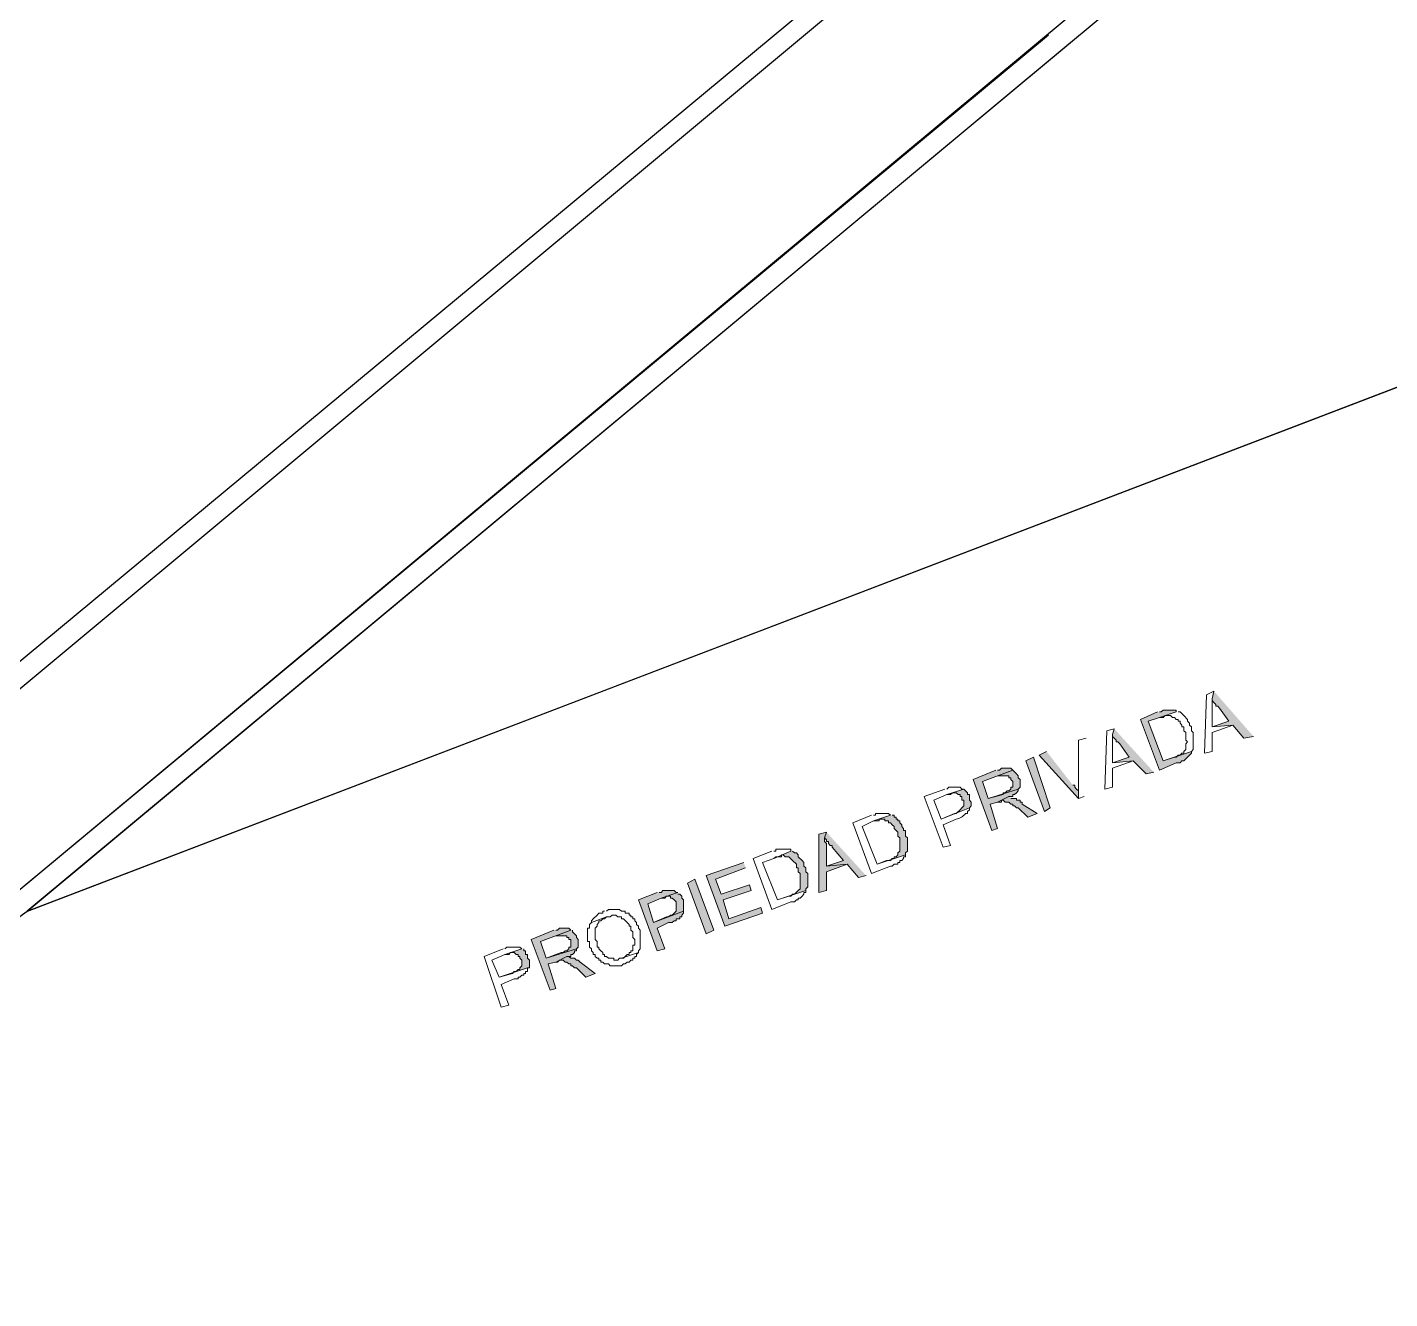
# Model space of a CAD drawing. Header units: millimetres. Extents: x -3 to 3438, y -2371 to 140.
# Drawn here: x 558.4 to 564.12, y 108.44 to 113.78 of the extents above; entities that cross this region are included whole.
import ezdxf

# ---------------------------------------------------------------- set-up
doc = ezdxf.new("R2010")
doc.units = ezdxf.units.MM
doc.layers.add('1- 3', color=3, linetype='Continuous')

msp = doc.modelspace()

# ---------------------------------------------------------------- hatches: boundary and pattern name
at = {"layer": '1- 3'}
for points in [[(563.3863, 110.9957), (563.3784, 110.9641), (563.3784, 110.9562), (563.3863, 110.9483), (563.3942, 110.9404), (563.3942, 110.9325), (563.4021, 110.9325), (563.41, 110.9246), (563.4494, 110.8693), (563.3784, 110.8456), (563.4652, 110.8535), (563.5126, 110.7982), (563.5521, 110.8061)], [(563.1493, 110.9088), (563.0782, 110.8772), (563.1572, 110.6639), (563.2283, 110.6955), (563.2441, 110.6955), (563.252, 110.7034), (563.2599, 110.7034), (563.2678, 110.7113), (563.2836, 110.7271), (563.2915, 110.735), (563.2915, 110.7429), (563.173, 110.7034), (563.1098, 110.8693), (563.1572, 110.8851), (563.2283, 110.9088), (563.2283, 110.9167), (563.173, 110.9167), (563.1651, 110.9088), (563.1572, 110.9088)], [(562.9676, 110.8377), (562.9597, 110.814), (562.9597, 110.8061), (562.9676, 110.7982), (562.9755, 110.7903), (562.9755, 110.7824), (562.9834, 110.7824), (562.9913, 110.7745), (563.0308, 110.7192), (562.9597, 110.6955), (563.0466, 110.7034), (563.1019, 110.6481), (563.1335, 110.656)], [(562.6833, 110.7429), (562.6517, 110.7271), (562.8175, 110.5454), (562.8175, 110.577), (562.8096, 110.5849), (562.8017, 110.5928), (562.8017, 110.6007), (562.7938, 110.6007)], [(562.6754, 110.4901), (562.5964, 110.7034), (562.628, 110.7192), (562.6991, 110.5059)], [(562.47, 110.6639), (562.3752, 110.6244), (562.4542, 110.4112), (562.4779, 110.4191), (562.4463, 110.5217), (562.4779, 110.5296), (562.5253, 110.5533), (562.5411, 110.5533), (562.5411, 110.5612), (562.549, 110.5612), (562.5569, 110.5691), (562.5648, 110.577), (562.5648, 110.5849), (562.4384, 110.5454), (562.4147, 110.6165), (562.5411, 110.6639), (562.5332, 110.6718), (562.4937, 110.6718), (562.4858, 110.6639), (562.4779, 110.6639)], [(562.5411, 110.6639), (562.4779, 110.6402), (562.5253, 110.6402), (562.5253, 110.6323), (562.5332, 110.6323), (562.5332, 110.6244), (562.5411, 110.6165), (562.5411, 110.5928), (562.5332, 110.5928), (562.5332, 110.5849), (562.5253, 110.577), (562.5174, 110.577), (562.5095, 110.5691), (562.5016, 110.5691), (562.5016, 110.5612), (562.4384, 110.5454), (562.5648, 110.5849), (562.5727, 110.5928), (562.5727, 110.6244), (562.5648, 110.6323), (562.5648, 110.6402), (562.5569, 110.6481)], [(562.3357, 110.5849), (562.2646, 110.5612), (562.2804, 110.5612), (562.2883, 110.5691), (562.3041, 110.5691), (562.312, 110.5612), (562.3199, 110.5612), (562.3199, 110.5533), (562.3278, 110.5533), (562.3278, 110.5375), (562.3357, 110.5375), (562.3357, 110.5139), (562.3278, 110.5059), (562.3199, 110.4981), (562.3041, 110.4823), (562.2962, 110.4823), (562.2409, 110.4586), (562.3594, 110.5059), (562.3673, 110.5139), (562.3673, 110.5296), (562.3594, 110.5375), (562.3594, 110.5612), (562.3515, 110.5612), (562.3515, 110.5691)], [(562.5253, 110.5534), (562.4779, 110.5296), (562.4937, 110.5296), (562.4937, 110.5375), (562.5016, 110.5375), (562.5095, 110.5296), (562.5253, 110.5296), (562.5332, 110.5217), (562.5411, 110.5217), (562.5411, 110.5139), (562.549, 110.5139), (562.5569, 110.5059), (562.5648, 110.5059), (562.6043, 110.4665), (562.6438, 110.4823), (562.5806, 110.5217), (562.5806, 110.5296), (562.5727, 110.5296), (562.5727, 110.5375), (562.5569, 110.5375), (562.5569, 110.5454), (562.5332, 110.5454)], [(562.0276, 110.4744), (561.9566, 110.4506), (561.9802, 110.4506), (561.9802, 110.4585), (562.0039, 110.4585), (562.0039, 110.4506), (562.0197, 110.4506), (562.0197, 110.4427), (562.0276, 110.4427), (562.0355, 110.4349), (562.0434, 110.4269), (562.0434, 110.4191), (562.0592, 110.4033), (562.0592, 110.3875), (562.0671, 110.3796), (562.0671, 110.3243), (562.0592, 110.3164), (562.0592, 110.3085), (562.0513, 110.3006), (562.0434, 110.3006), (562.0434, 110.2927), (562.0355, 110.2927), (562.0276, 110.2848), (562.0118, 110.2848), (561.9724, 110.269), (562.0908, 110.3085), (562.0908, 110.3164), (562.0987, 110.3243), (562.0987, 110.3796), (562.0908, 110.3875), (562.0908, 110.4111), (562.0829, 110.4111), (562.0829, 110.4191), (562.075, 110.4269), (562.075, 110.4349), (562.0671, 110.4427), (562.0671, 110.4506), (562.0592, 110.4506), (562.0592, 110.4585), (562.0513, 110.4585), (562.0513, 110.4664), (562.0434, 110.4664), (562.0434, 110.4744), (562.0355, 110.4744)], [(561.7591, 110.4033), (561.7275, 110.3954), (561.7275, 110.1505), (561.7591, 110.1584), (561.7591, 110.2374), (561.846, 110.269), (561.7591, 110.2611), (561.7591, 110.3559), (561.7512, 110.3638), (561.7512, 110.3796)], [(561.7591, 110.4033), (561.7512, 110.3796), (561.7591, 110.3717), (561.7591, 110.3638), (561.767, 110.3638), (561.767, 110.3559), (561.7749, 110.348), (561.7828, 110.348), (561.7828, 110.3401), (561.8302, 110.2848), (561.7591, 110.2611), (561.846, 110.269), (561.8934, 110.2137), (561.925, 110.2216)], [(561.4115, 110.2769), (561.2536, 110.2216), (561.3325, 110.0083), (561.4905, 110.0636), (561.4826, 110.0873), (561.3483, 110.0399), (561.3246, 110.1189), (561.4431, 110.1584), (561.4352, 110.1821), (561.3167, 110.1426), (561.293, 110.2058), (561.4194, 110.2532)], [(561.609, 110.3243), (561.5379, 110.2927), (561.5458, 110.3006), (561.5695, 110.3006), (561.5695, 110.3085), (561.5774, 110.3085), (561.5853, 110.3006), (561.6011, 110.3006), (561.6169, 110.2848), (561.6327, 110.269), (561.6327, 110.2532), (561.6406, 110.2532), (561.6406, 110.2374), (561.6485, 110.2295), (561.6485, 110.1663), (561.6406, 110.1584), (561.6248, 110.1426), (561.6169, 110.1426), (561.609, 110.1347), (561.6011, 110.1347), (561.5537, 110.1189), (561.6722, 110.1584), (561.6722, 110.1663), (561.6801, 110.1742), (561.6801, 110.2295), (561.6722, 110.2374), (561.6722, 110.2532), (561.6643, 110.2611), (561.6643, 110.2769), (561.6564, 110.2848), (561.6406, 110.3006), (561.6406, 110.3085), (561.6327, 110.3164), (561.6248, 110.3164), (561.6169, 110.3243)], [(561.2536, 109.9767), (561.1746, 110.19), (561.2062, 110.2058), (561.2852, 109.9925)], [(561.0482, 110.1505), (560.9692, 110.1189), (561.0482, 109.9056), (561.0798, 109.9135), (561.0482, 110.0004), (561.0956, 110.0241), (561.1114, 110.0241), (561.1193, 110.032), (561.1272, 110.032), (561.1272, 110.0399), (561.143, 110.0399), (561.143, 110.0478), (561.1509, 110.0478), (561.1509, 110.0557), (561.1588, 110.0636), (561.1588, 110.0715), (561.0324, 110.0241), (561.0087, 110.1031), (561.064, 110.1268), (561.1351, 110.1505), (561.1272, 110.1505), (561.1193, 110.1584), (561.0719, 110.1584), (561.064, 110.1505), (561.0561, 110.1505)], [(561.1351, 110.1505), (561.064, 110.1268), (561.0798, 110.1268), (561.0877, 110.1347), (561.1035, 110.1347), (561.1035, 110.1268), (561.1114, 110.1268), (561.1193, 110.1189), (561.1272, 110.111), (561.1272, 110.0715), (561.1114, 110.0557), (561.1035, 110.0557), (561.0956, 110.0478), (561.0877, 110.0478), (561.0324, 110.0241), (561.1588, 110.0715), (561.1588, 110.1189), (561.1509, 110.1268), (561.1509, 110.1347), (561.143, 110.1426), (561.1351, 110.1426)], [(560.6137, 109.9925), (560.519, 109.953), (560.5979, 109.7398), (560.6216, 109.7477), (560.59, 109.8503), (560.6216, 109.8582), (560.669, 109.8819), (560.6848, 109.8819), (560.6848, 109.8898), (560.6927, 109.8898), (560.7006, 109.8977), (560.7006, 109.9056), (560.7085, 109.9056), (560.7085, 109.9135), (560.5821, 109.874), (560.5584, 109.9451), (560.6848, 109.9925), (560.6769, 110.0004), (560.6374, 110.0004), (560.6295, 109.9925), (560.6216, 109.9925)], [(560.6848, 109.9925), (560.6216, 109.9688), (560.669, 109.9688), (560.669, 109.9609), (560.6769, 109.9609), (560.6769, 109.953), (560.6848, 109.953), (560.6848, 109.9214), (560.6769, 109.9214), (560.6769, 109.9135), (560.669, 109.9056), (560.6611, 109.9056), (560.6532, 109.8977), (560.6453, 109.8977), (560.5821, 109.874), (560.7085, 109.9135), (560.7164, 109.9214), (560.7164, 109.953), (560.7085, 109.9609), (560.7085, 109.9688), (560.7006, 109.9767), (560.6927, 109.9846), (560.6927, 109.9925)], [(560.4795, 109.9135), (560.4084, 109.8898), (560.4242, 109.8898), (560.4321, 109.8977), (560.4479, 109.8977), (560.4558, 109.8898), (560.4637, 109.8898), (560.4637, 109.8819), (560.4716, 109.8819), (560.4716, 109.874), (560.4795, 109.8661), (560.4795, 109.8424), (560.4716, 109.8345), (560.4716, 109.8266), (560.4637, 109.8266), (560.4558, 109.8187), (560.4479, 109.8187), (560.44, 109.8108), (560.3847, 109.795), (560.5032, 109.8345), (560.5111, 109.8345), (560.5111, 109.8661), (560.5032, 109.874), (560.5032, 109.8898), (560.4953, 109.8898), (560.4953, 109.9056), (560.4874, 109.9056), (560.4874, 109.9135)], [(560.669, 109.8819), (560.6216, 109.8582), (560.6295, 109.8582), (560.6374, 109.8661), (560.6532, 109.8661), (560.6611, 109.8582), (560.669, 109.8582), (560.6769, 109.8503), (560.6848, 109.8503), (560.6848, 109.8424), (560.6927, 109.8424), (560.7006, 109.8345), (560.7085, 109.8345), (560.748, 109.795), (560.7875, 109.8108), (560.7243, 109.8582), (560.7164, 109.8661), (560.7085, 109.8661), (560.7006, 109.874), (560.6848, 109.874), (560.6769, 109.8819)]]:
    msp.add_hatch(color=256, dxfattribs=at).paths.add_polyline_path(points)

# ---------------------------------------------------------------- linework, layer by layer
at = {"layer": '1- 3', "lineweight": 5}
msp.add_lwpolyline([(554.7607, 121.4775), (554.0656, 125.0478), (553.56, 132.4807), (555.203, 132.2674), (555.6848, 125.1584), (556.6406, 120.2532), (564.7686, 117.5676), (564.5079, 116.9673), (564.342, 116.2642), (564.7054, 116.1695), (564.6185, 112.4491), (558.402, 110.0715), (557.9834, 109.7714), (556.9881, 113.2469), (555.3689, 118.8788), (554.7607, 121.4775)], dxfattribs=at)
at = {"layer": '1- 3', "lineweight": 25}
for points in [[(558.0466, 110.8535), (563.0624, 115.0162)], [(558.1019, 110.7824), (563.1651, 115.0004)], [(553.5838, 106.9517), (553.4258, 107.1334), (554.2789, 107.8996), (554.2789, 108.0812), (556.5301, 109.2108), (557.7702, 109.7321), (558.3468, 110.1429), (563.9077, 114.7716)], [(564.0103, 114.74), (558.4021, 110.0718), (562.786, 113.721)], [(558.3468, 110.1426), (562.6911, 113.7524)], [(564.6185, 112.4486), (558.402, 110.071), (557.8175, 109.6524), (556.5695, 109.1231), (554.3657, 108.0252)]]:
    msp.add_lwpolyline(points, dxfattribs=at)
at = {"layer": '1- 3', "lineweight": 0}
for points in [[(563.3863, 110.9957), (563.3784, 110.9641), (563.3784, 110.9562), (563.3863, 110.9483), (563.3942, 110.9404), (563.3942, 110.9325), (563.4021, 110.9325), (563.41, 110.9246), (563.4494, 110.8693), (563.3784, 110.8456), (563.4652, 110.8535), (563.5126, 110.7982), (563.5521, 110.8061)], [(563.1493, 110.9088), (563.0782, 110.8772), (563.1572, 110.6639), (563.2283, 110.6955), (563.2441, 110.6955), (563.252, 110.7034), (563.2599, 110.7034), (563.2678, 110.7113), (563.2836, 110.7271), (563.2915, 110.735), (563.2915, 110.7429), (563.173, 110.7034), (563.1098, 110.8693), (563.1572, 110.8851), (563.2283, 110.9088), (563.2283, 110.9167), (563.173, 110.9167), (563.1651, 110.9088), (563.1572, 110.9088)], [(562.9676, 110.8377), (562.9597, 110.814), (562.9597, 110.8061), (562.9676, 110.7982), (562.9755, 110.7903), (562.9755, 110.7824), (562.9834, 110.7824), (562.9913, 110.7745), (563.0308, 110.7192), (562.9597, 110.6955), (563.0466, 110.7034), (563.1019, 110.6481), (563.1335, 110.656)], [(562.6833, 110.7429), (562.6517, 110.7271), (562.8175, 110.5454), (562.8175, 110.577), (562.8096, 110.5849), (562.8017, 110.5928), (562.8017, 110.6007), (562.7938, 110.6007)], [(562.6754, 110.4901), (562.5964, 110.7034), (562.628, 110.7192), (562.6991, 110.5059), (562.6754, 110.4901)], [(562.47, 110.6639), (562.3752, 110.6244), (562.4542, 110.4112), (562.4779, 110.4191), (562.4463, 110.5217), (562.4779, 110.5296), (562.5253, 110.5533), (562.5411, 110.5533), (562.5411, 110.5612), (562.549, 110.5612), (562.5569, 110.5691), (562.5648, 110.577), (562.5648, 110.5849), (562.4384, 110.5454), (562.4147, 110.6165), (562.5411, 110.6639), (562.5332, 110.6718), (562.4937, 110.6718), (562.4858, 110.6639), (562.4779, 110.6639)], [(562.5411, 110.6639), (562.4779, 110.6402), (562.5253, 110.6402), (562.5253, 110.6323), (562.5332, 110.6323), (562.5332, 110.6244), (562.5411, 110.6165), (562.5411, 110.5928), (562.5332, 110.5928), (562.5332, 110.5849), (562.5253, 110.577), (562.5174, 110.577), (562.5095, 110.5691), (562.5016, 110.5691), (562.5016, 110.5612), (562.4384, 110.5454), (562.5648, 110.5849), (562.5727, 110.5928), (562.5727, 110.6244), (562.5648, 110.6323), (562.5648, 110.6402), (562.5569, 110.6481), (562.5411, 110.6639)], [(562.3357, 110.5849), (562.2646, 110.5612), (562.2804, 110.5612), (562.2883, 110.5691), (562.3041, 110.5691), (562.312, 110.5612), (562.3199, 110.5612), (562.3199, 110.5533), (562.3278, 110.5533), (562.3278, 110.5375), (562.3357, 110.5375), (562.3357, 110.5139), (562.3278, 110.5059), (562.3199, 110.4981), (562.3041, 110.4823), (562.2962, 110.4823), (562.2409, 110.4586), (562.3594, 110.5059), (562.3673, 110.5139), (562.3673, 110.5296), (562.3594, 110.5375), (562.3594, 110.5612), (562.3515, 110.5612), (562.3515, 110.5691), (562.3357, 110.5849)], [(562.5253, 110.5534), (562.4779, 110.5296), (562.4937, 110.5296), (562.4937, 110.5375), (562.5016, 110.5375), (562.5095, 110.5296), (562.5253, 110.5296), (562.5332, 110.5217), (562.5411, 110.5217), (562.5411, 110.5139), (562.549, 110.5139), (562.5569, 110.5059), (562.5648, 110.5059), (562.6043, 110.4665), (562.6438, 110.4823), (562.5806, 110.5217), (562.5806, 110.5296), (562.5727, 110.5296), (562.5727, 110.5375), (562.5569, 110.5375), (562.5569, 110.5454), (562.5332, 110.5454)], [(562.0276, 110.4744), (561.9566, 110.4506), (561.9802, 110.4506), (561.9802, 110.4585), (562.0039, 110.4585), (562.0039, 110.4506), (562.0197, 110.4506), (562.0197, 110.4427), (562.0276, 110.4427), (562.0355, 110.4349), (562.0434, 110.4269), (562.0434, 110.4191), (562.0592, 110.4033), (562.0592, 110.3875), (562.0671, 110.3796), (562.0671, 110.3243), (562.0592, 110.3164), (562.0592, 110.3085), (562.0513, 110.3006), (562.0434, 110.3006), (562.0434, 110.2927), (562.0355, 110.2927), (562.0276, 110.2848), (562.0118, 110.2848), (561.9724, 110.269), (562.0908, 110.3085), (562.0908, 110.3164), (562.0987, 110.3243), (562.0987, 110.3796), (562.0908, 110.3875), (562.0908, 110.4111), (562.0829, 110.4111), (562.0829, 110.4191), (562.075, 110.4269), (562.075, 110.4349), (562.0671, 110.4427), (562.0671, 110.4506), (562.0592, 110.4506), (562.0592, 110.4585), (562.0513, 110.4585), (562.0513, 110.4664), (562.0434, 110.4664), (562.0434, 110.4744), (562.0355, 110.4744)], [(561.7591, 110.4033), (561.7275, 110.3954), (561.7275, 110.1505), (561.7591, 110.1584), (561.7591, 110.2374), (561.846, 110.269), (561.7591, 110.2611), (561.7591, 110.3559), (561.7512, 110.3638), (561.7512, 110.3796)], [(561.7591, 110.4033), (561.7512, 110.3796), (561.7591, 110.3717), (561.7591, 110.3638), (561.767, 110.3638), (561.767, 110.3559), (561.7749, 110.348), (561.7828, 110.348), (561.7828, 110.3401), (561.8302, 110.2848), (561.7591, 110.2611), (561.846, 110.269), (561.8934, 110.2137), (561.925, 110.2216)], [(561.4115, 110.2769), (561.2536, 110.2216), (561.3325, 110.0083), (561.4905, 110.0636), (561.4826, 110.0873), (561.3483, 110.0399), (561.3246, 110.1189), (561.4431, 110.1584), (561.4352, 110.1821), (561.3167, 110.1426), (561.293, 110.2058), (561.4194, 110.2532)], [(561.609, 110.3243), (561.5379, 110.2927), (561.5458, 110.3006), (561.5695, 110.3006), (561.5695, 110.3085), (561.5774, 110.3085), (561.5853, 110.3006), (561.6011, 110.3006), (561.6169, 110.2848), (561.6327, 110.269), (561.6327, 110.2532), (561.6406, 110.2532), (561.6406, 110.2374), (561.6485, 110.2295), (561.6485, 110.1663), (561.6406, 110.1584), (561.6248, 110.1426), (561.6169, 110.1426), (561.609, 110.1347), (561.6011, 110.1347), (561.5537, 110.1189), (561.6722, 110.1584), (561.6722, 110.1663), (561.6801, 110.1742), (561.6801, 110.2295), (561.6722, 110.2374), (561.6722, 110.2532), (561.6643, 110.2611), (561.6643, 110.2769), (561.6564, 110.2848), (561.6406, 110.3006), (561.6406, 110.3085), (561.6327, 110.3164), (561.6248, 110.3164), (561.6169, 110.3243)], [(561.2536, 109.9767), (561.1746, 110.19), (561.2062, 110.2058), (561.2852, 109.9925), (561.2536, 109.9767)], [(561.0482, 110.1505), (560.9692, 110.1189), (561.0482, 109.9056), (561.0798, 109.9135), (561.0482, 110.0004), (561.0956, 110.0241), (561.1114, 110.0241), (561.1193, 110.032), (561.1272, 110.032), (561.1272, 110.0399), (561.143, 110.0399), (561.143, 110.0478), (561.1509, 110.0478), (561.1509, 110.0557), (561.1588, 110.0636), (561.1588, 110.0715), (561.0324, 110.0241), (561.0087, 110.1031), (561.064, 110.1268), (561.1351, 110.1505), (561.1272, 110.1505), (561.1193, 110.1584), (561.0719, 110.1584), (561.064, 110.1505), (561.0561, 110.1505)], [(561.1351, 110.1505), (561.064, 110.1268), (561.0798, 110.1268), (561.0877, 110.1347), (561.1035, 110.1347), (561.1035, 110.1268), (561.1114, 110.1268), (561.1193, 110.1189), (561.1272, 110.111), (561.1272, 110.0715), (561.1114, 110.0557), (561.1035, 110.0557), (561.0956, 110.0478), (561.0877, 110.0478), (561.0324, 110.0241), (561.1588, 110.0715), (561.1588, 110.1189), (561.1509, 110.1268), (561.1509, 110.1347), (561.143, 110.1426), (561.1351, 110.1426)], [(560.6137, 109.9925), (560.519, 109.953), (560.5979, 109.7398), (560.6216, 109.7477), (560.59, 109.8503), (560.6216, 109.8582), (560.669, 109.8819), (560.6848, 109.8819), (560.6848, 109.8898), (560.6927, 109.8898), (560.7006, 109.8977), (560.7006, 109.9056), (560.7085, 109.9056), (560.7085, 109.9135), (560.5821, 109.874), (560.5584, 109.9451), (560.6848, 109.9925), (560.6769, 110.0004), (560.6374, 110.0004), (560.6295, 109.9925), (560.6216, 109.9925)], [(560.6848, 109.9925), (560.6216, 109.9688), (560.669, 109.9688), (560.669, 109.9609), (560.6769, 109.9609), (560.6769, 109.953), (560.6848, 109.953), (560.6848, 109.9214), (560.6769, 109.9214), (560.6769, 109.9135), (560.669, 109.9056), (560.6611, 109.9056), (560.6532, 109.8977), (560.6453, 109.8977), (560.5821, 109.874), (560.7085, 109.9135), (560.7164, 109.9214), (560.7164, 109.953), (560.7085, 109.9609), (560.7085, 109.9688), (560.7006, 109.9767), (560.6927, 109.9846), (560.6927, 109.9925)], [(560.4795, 109.9135), (560.4084, 109.8898), (560.4242, 109.8898), (560.4321, 109.8977), (560.4479, 109.8977), (560.4558, 109.8898), (560.4637, 109.8898), (560.4637, 109.8819), (560.4716, 109.8819), (560.4716, 109.874), (560.4795, 109.8661), (560.4795, 109.8424), (560.4716, 109.8345), (560.4716, 109.8266), (560.4637, 109.8266), (560.4558, 109.8187), (560.4479, 109.8187), (560.44, 109.8108), (560.3847, 109.795), (560.5032, 109.8345), (560.5111, 109.8345), (560.5111, 109.8661), (560.5032, 109.874), (560.5032, 109.8898), (560.4953, 109.8898), (560.4953, 109.9056), (560.4874, 109.9056), (560.4874, 109.9135)], [(560.669, 109.8819), (560.6216, 109.8582), (560.6295, 109.8582), (560.6374, 109.8661), (560.6532, 109.8661), (560.6611, 109.8582), (560.669, 109.8582), (560.6769, 109.8503), (560.6848, 109.8503), (560.6848, 109.8424), (560.6927, 109.8424), (560.7006, 109.8345), (560.7085, 109.8345), (560.748, 109.795), (560.7875, 109.8108), (560.7243, 109.8582), (560.7164, 109.8661), (560.7085, 109.8661), (560.7006, 109.874), (560.6848, 109.874), (560.6769, 109.8819)]]:
    msp.add_lwpolyline(points, dxfattribs=at)
at = {"layer": '1- 3', "lineweight": 25}
for points, knots in [([(583.9234, 38.9024), (583.9234, 38.9024), (583.9234, 137.7493), (583.9234, 137.7493), (583.9192, 138.052), (583.6778, 138.2815), (583.3784, 138.2864), (583.3784, 138.2864), (541.9329, 138.2864), (541.9329, 138.2864)], [0, 0, 0, 0, 1, 1, 1, 2, 2, 2, 3, 3, 3, 3]), ([(563.9155, 131.1142), (563.9155, 131.1142), (566.3799, 127.0067), (566.3799, 127.0067), (566.3799, 127.0067), (568.7812, 123.0099), (568.7812, 123.0099), (568.7812, 123.0099), (570.4084, 120.4586), (570.4084, 120.4586), (570.4084, 120.4586), (572.2251, 117.4333), (572.2251, 117.4333), (572.2251, 117.4333), (572.4068, 117.1015), (572.4068, 117.1015), (572.4068, 117.1015), (572.8886, 116.6513), (572.8886, 116.6513), (572.8886, 116.6513), (574.6896, 111.4775), (574.6896, 111.4775), (574.6896, 111.4775), (564.6185, 112.4491), (564.6185, 112.4491), (564.6185, 112.4491), (558.402, 110.0715), (558.402, 110.0715), (558.402, 110.0715), (557.8175, 109.6529), (557.8175, 109.6529), (557.8175, 109.6529), (556.5695, 109.1236), (556.5695, 109.1236), (556.5695, 109.1236), (554.3657, 108.0257), (554.3657, 108.0257), (554.3657, 108.0257), (554.8554, 107.8124), (554.8554, 107.8124), (554.8554, 107.8124), (554.8791, 107.7966), (554.8791, 107.7966), (554.8791, 107.7966), (555.1635, 107.4886), (555.1635, 107.4886), (555.1635, 107.4886), (555.3136, 107.2674), (555.3136, 107.2674), (555.3136, 107.2674), (555.3768, 107.1489), (555.3768, 107.1489), (555.3768, 107.1489), (557.2409, 102.7571), (557.2409, 102.7571), (557.2409, 102.7571), (556.9013, 102.7097), (556.9013, 102.7097), (556.9013, 102.7097), (556.7986, 102.6386), (556.7986, 102.6386), (556.7986, 102.6386), (556.5695, 102.5755), (556.5695, 102.5755), (556.5695, 102.5755), (556.372, 102.7966), (556.372, 102.7966), (556.372, 102.7966), (555.8744, 103.4364), (555.8744, 103.4364), (555.8744, 103.4364), (553.4573, 106.5249), (553.4573, 106.5249), (553.4573, 106.5249), (552.6358, 107.4491), (552.6358, 107.4491), (551.6656, 108.6175), (550.5888, 109.6971), (549.6501, 110.893), (549.6501, 110.893), (548.8839, 111.9436), (548.8839, 111.9436), (548.8839, 111.9436), (548.4573, 112.7018), (548.4573, 112.7018), (548.4573, 112.7018), (548.2994, 112.9783), (548.2994, 112.9783), (548.2994, 112.9783), (547.7069, 114.1473), (547.7069, 114.1473), (547.7069, 114.1473), (547.699, 114.1552), (547.699, 114.1552), (547.699, 114.1552), (549.421, 114.7477), (549.421, 114.7477), (549.421, 114.7477), (549.1998, 115.427), (549.1998, 115.427), (549.1998, 115.427), (549.0261, 115.9483), (549.0261, 115.9483), (549.0261, 115.9483), (553.2994, 117.4096), (553.2994, 117.4096), (553.2994, 117.4096), (551.9407, 121.438), (551.9407, 121.438), (551.9407, 121.438), (554.7607, 121.4775), (554.7607, 121.4775), (554.7607, 121.4775), (554.0655, 125.0478), (554.0655, 125.0478), (554.0655, 125.0478), (553.56, 132.4807), (553.56, 132.4807), (553.56, 132.4807), (559.2551, 131.7303), (559.2551, 131.7303), (559.2551, 131.7303), (563.9155, 131.1142), (563.9155, 131.1142)], [0, 0, 0, 0, 1, 1, 1, 2, 2, 2, 3, 3, 3, 4, 4, 4, 5, 5, 5, 6, 6, 6, 7, 7, 7, 8, 8, 8, 9, 9, 9, 10, 10, 10, 11, 11, 11, 12, 12, 12, 13, 13, 13, 14, 14, 14, 15, 15, 15, 16, 16, 16, 17, 17, 17, 18, 18, 18, 19, 19, 19, 20, 20, 20, 21, 21, 21, 22, 22, 22, 23, 23, 23, 24, 24, 24, 25, 25, 25, 26, 26, 26, 27, 27, 27, 28, 28, 28, 29, 29, 29, 30, 30, 30, 31, 31, 31, 32, 32, 32, 33, 33, 33, 34, 34, 34, 35, 35, 35, 36, 36, 36, 37, 37, 37, 38, 38, 38, 39, 39, 39, 40, 40, 40, 41, 41, 41, 41])]:
    msp.add_open_spline(points, degree=3, knots=knots, dxfattribs=at)
at = {"layer": '1- 3', "lineweight": 0}
for points, knots in [([(563.3863, 110.9957), (563.3863, 110.9957), (563.3547, 110.9799), (563.3547, 110.9799), (563.3547, 110.9799), (563.3468, 110.735), (563.3468, 110.735), (563.3468, 110.735), (563.3784, 110.7429), (563.3784, 110.7429), (563.3784, 110.7429), (563.3784, 110.8219), (563.3784, 110.8219), (563.3784, 110.8219), (563.4652, 110.8535), (563.4652, 110.8535), (563.4652, 110.8535), (563.3784, 110.8456), (563.3784, 110.8456), (563.3784, 110.8456), (563.3784, 110.9167), (563.3784, 110.9167), (563.3784, 110.9299), (563.3784, 110.943), (563.3784, 110.9562), (563.3784, 110.9562), (563.3784, 110.9641), (563.3784, 110.9641)], [0, 0, 0, 0, 1, 1, 1, 2, 2, 2, 3, 3, 3, 4, 4, 4, 5, 5, 5, 6, 6, 6, 7, 7, 7, 8, 8, 8, 9, 9, 9, 9]), ([(563.2283, 110.9088), (563.2283, 110.9088), (563.1572, 110.8851), (563.1572, 110.8851), (563.1572, 110.8851), (563.173, 110.8851), (563.173, 110.8851), (563.173, 110.8851), (563.1809, 110.893), (563.1809, 110.893), (563.1809, 110.893), (563.2046, 110.893), (563.2046, 110.893), (563.2046, 110.893), (563.2125, 110.8851), (563.2125, 110.8851), (563.2125, 110.8851), (563.2204, 110.8851), (563.2204, 110.8851), (563.2204, 110.8851), (563.2283, 110.8772), (563.2283, 110.8772), (563.2283, 110.8772), (563.2362, 110.8772), (563.2362, 110.8772), (563.2362, 110.8772), (563.2362, 110.8693), (563.2362, 110.8693), (563.2362, 110.8693), (563.2441, 110.8693), (563.2441, 110.8693), (563.2441, 110.8693), (563.2441, 110.8614), (563.2441, 110.8614), (563.2441, 110.8614), (563.252, 110.8535), (563.252, 110.8535), (563.252, 110.8535), (563.252, 110.8456), (563.252, 110.8456), (563.252, 110.8456), (563.2599, 110.8456), (563.2599, 110.8456), (563.2599, 110.8456), (563.2599, 110.8298), (563.2599, 110.8298), (563.2599, 110.8298), (563.2678, 110.8219), (563.2678, 110.8219), (563.2678, 110.8219), (563.2678, 110.7903), (563.2678, 110.7903), (563.2678, 110.7903), (563.2757, 110.7824), (563.2757, 110.7824), (563.2757, 110.7824), (563.2678, 110.7745), (563.2678, 110.7745), (563.2678, 110.7745), (563.2678, 110.7508), (563.2678, 110.7508), (563.2678, 110.7508), (563.2599, 110.7429), (563.2599, 110.7429), (563.2599, 110.7429), (563.2599, 110.735), (563.2599, 110.735), (563.2599, 110.735), (563.252, 110.735), (563.252, 110.735), (563.252, 110.735), (563.2441, 110.7271), (563.2441, 110.7271), (563.2441, 110.7271), (563.2362, 110.7271), (563.2362, 110.7271), (563.2362, 110.7271), (563.2283, 110.7192), (563.2283, 110.7192), (563.2283, 110.7192), (563.2204, 110.7192), (563.2204, 110.7192), (563.2204, 110.7192), (563.173, 110.7034), (563.173, 110.7034), (563.173, 110.7034), (563.2915, 110.7429), (563.2915, 110.7429), (563.2915, 110.7429), (563.2994, 110.7508), (563.2994, 110.7508), (563.2994, 110.7719), (563.2994, 110.7929), (563.2994, 110.814), (563.2994, 110.814), (563.2994, 110.8219), (563.2994, 110.8219), (563.2994, 110.8219), (563.2915, 110.8298), (563.2915, 110.8298), (563.2915, 110.8298), (563.2915, 110.8456), (563.2915, 110.8456), (563.2915, 110.8456), (563.2836, 110.8535), (563.2836, 110.8535), (563.2836, 110.8535), (563.2836, 110.8614), (563.2836, 110.8614), (563.2836, 110.8614), (563.2757, 110.8693), (563.2757, 110.8693), (563.2757, 110.8693), (563.2757, 110.8772), (563.2757, 110.8772), (563.2757, 110.8772), (563.2599, 110.893), (563.2599, 110.893), (563.2599, 110.893), (563.2441, 110.9088), (563.2441, 110.9088), (563.2441, 110.9088), (563.2362, 110.9088), (563.2362, 110.9088)], [0, 0, 0, 0, 1, 1, 1, 2, 2, 2, 3, 3, 3, 4, 4, 4, 5, 5, 5, 6, 6, 6, 7, 7, 7, 8, 8, 8, 9, 9, 9, 10, 10, 10, 11, 11, 11, 12, 12, 12, 13, 13, 13, 14, 14, 14, 15, 15, 15, 16, 16, 16, 17, 17, 17, 18, 18, 18, 19, 19, 19, 20, 20, 20, 21, 21, 21, 22, 22, 22, 23, 23, 23, 24, 24, 24, 25, 25, 25, 26, 26, 26, 27, 27, 27, 28, 28, 28, 29, 29, 29, 30, 30, 30, 31, 31, 31, 32, 32, 32, 33, 33, 33, 34, 34, 34, 35, 35, 35, 36, 36, 36, 37, 37, 37, 38, 38, 38, 39, 39, 39, 40, 40, 40, 41, 41, 41, 41]), ([(562.8491, 110.7982), (562.8491, 110.7982), (562.8175, 110.7903), (562.8175, 110.7903), (562.8175, 110.7903), (562.8175, 110.6086), (562.8175, 110.6086), (562.8175, 110.5955), (562.8175, 110.5823), (562.8175, 110.5691), (562.8175, 110.5691), (562.8175, 110.5454), (562.8175, 110.5454), (562.8175, 110.5454), (562.8412, 110.5533), (562.8412, 110.5533)], [0, 0, 0, 0, 1, 1, 1, 2, 2, 2, 3, 3, 3, 4, 4, 4, 5, 5, 5, 5]), ([(562.9676, 110.8377), (562.9676, 110.8377), (562.936, 110.8298), (562.936, 110.8298), (562.936, 110.8298), (562.9281, 110.5849), (562.9281, 110.5849), (562.9281, 110.5849), (562.9597, 110.5928), (562.9597, 110.5928), (562.9597, 110.5928), (562.9597, 110.6718), (562.9597, 110.6718), (562.9597, 110.6718), (563.0466, 110.7034), (563.0466, 110.7034), (563.0466, 110.7034), (562.9597, 110.6955), (562.9597, 110.6955), (562.9597, 110.6955), (562.9597, 110.7666), (562.9597, 110.7666), (562.9597, 110.7798), (562.9597, 110.7929), (562.9597, 110.8061), (562.9597, 110.8061), (562.9597, 110.814), (562.9597, 110.814)], [0, 0, 0, 0, 1, 1, 1, 2, 2, 2, 3, 3, 3, 4, 4, 4, 5, 5, 5, 6, 6, 6, 7, 7, 7, 8, 8, 8, 9, 9, 9, 9]), ([(562.2567, 110.5849), (562.2567, 110.5849), (562.1698, 110.5533), (562.1698, 110.5533), (562.1698, 110.5533), (562.2488, 110.3401), (562.2488, 110.3401), (562.2488, 110.3401), (562.2804, 110.348), (562.2804, 110.348), (562.2804, 110.348), (562.2488, 110.4349), (562.2488, 110.4349), (562.2488, 110.4349), (562.3041, 110.4586), (562.3041, 110.4586), (562.3191, 110.4608), (562.3328, 110.47), (562.3436, 110.4823), (562.3436, 110.4823), (562.3515, 110.4823), (562.3515, 110.4823), (562.3515, 110.4823), (562.3515, 110.4901), (562.3515, 110.4901), (562.3515, 110.4901), (562.3594, 110.4981), (562.3594, 110.4981), (562.3594, 110.4981), (562.3594, 110.5059), (562.3594, 110.5059), (562.3594, 110.5059), (562.2409, 110.4586), (562.2409, 110.4586), (562.2409, 110.4586), (562.2093, 110.5375), (562.2093, 110.5375), (562.2093, 110.5375), (562.2646, 110.5612), (562.2646, 110.5612), (562.2646, 110.5612), (562.3357, 110.5849), (562.3357, 110.5849), (562.3357, 110.5849), (562.3278, 110.5849), (562.3278, 110.5849), (562.3278, 110.5849), (562.3199, 110.5928), (562.3199, 110.5928), (562.3199, 110.5928), (562.2725, 110.5928), (562.2725, 110.5928), (562.2725, 110.5928), (562.2646, 110.5849), (562.2646, 110.5849)], [0, 0, 0, 0, 1, 1, 1, 2, 2, 2, 3, 3, 3, 4, 4, 4, 5, 5, 5, 6, 6, 6, 7, 7, 7, 8, 8, 8, 9, 9, 9, 10, 10, 10, 11, 11, 11, 12, 12, 12, 13, 13, 13, 14, 14, 14, 15, 15, 15, 16, 16, 16, 17, 17, 17, 18, 18, 18, 18]), ([(561.9487, 110.4744), (561.9487, 110.4744), (561.8697, 110.4427), (561.8697, 110.4427), (561.8697, 110.4427), (561.9487, 110.2295), (561.9487, 110.2295), (561.9487, 110.2295), (562.0276, 110.2611), (562.0276, 110.2611), (562.0276, 110.2611), (562.0355, 110.2611), (562.0355, 110.2611), (562.0355, 110.2611), (562.0434, 110.269), (562.0434, 110.269), (562.0434, 110.269), (562.0592, 110.269), (562.0592, 110.269), (562.0592, 110.269), (562.0592, 110.2769), (562.0592, 110.2769), (562.0592, 110.2769), (562.0671, 110.2769), (562.0671, 110.2769), (562.0671, 110.2769), (562.0671, 110.2848), (562.0671, 110.2848), (562.0671, 110.2848), (562.075, 110.2848), (562.075, 110.2848), (562.075, 110.2848), (562.0829, 110.2927), (562.0829, 110.2927), (562.0829, 110.2927), (562.0829, 110.3006), (562.0829, 110.3006), (562.0829, 110.3006), (562.0908, 110.3006), (562.0908, 110.3006), (562.0908, 110.3006), (562.0908, 110.3085), (562.0908, 110.3085), (562.0908, 110.3085), (561.9724, 110.269), (561.9724, 110.269), (561.9724, 110.269), (561.9092, 110.4269), (561.9092, 110.4269), (561.9092, 110.4269), (561.9566, 110.4506), (561.9566, 110.4506), (561.9566, 110.4506), (562.0276, 110.4744), (562.0276, 110.4744), (562.0276, 110.4744), (562.0197, 110.4822), (562.0197, 110.4822), (562.0039, 110.4822), (561.9882, 110.4822), (561.9724, 110.4822), (561.9724, 110.4822), (561.9645, 110.4822), (561.9645, 110.4822), (561.9645, 110.4822), (561.9645, 110.4744), (561.9645, 110.4744), (561.9645, 110.4744), (561.9566, 110.4744), (561.9566, 110.4744)], [0, 0, 0, 0, 1, 1, 1, 2, 2, 2, 3, 3, 3, 4, 4, 4, 5, 5, 5, 6, 6, 6, 7, 7, 7, 8, 8, 8, 9, 9, 9, 10, 10, 10, 11, 11, 11, 12, 12, 12, 13, 13, 13, 14, 14, 14, 15, 15, 15, 16, 16, 16, 17, 17, 17, 18, 18, 18, 19, 19, 19, 20, 20, 20, 21, 21, 21, 22, 22, 22, 23, 23, 23, 23]), ([(561.53, 110.3243), (561.53, 110.3243), (561.451, 110.2927), (561.451, 110.2927), (561.451, 110.2927), (561.53, 110.0794), (561.53, 110.0794), (561.53, 110.0794), (561.609, 110.111), (561.609, 110.111), (561.609, 110.111), (561.6248, 110.111), (561.6248, 110.111), (561.6248, 110.111), (561.6327, 110.1189), (561.6327, 110.1189), (561.6327, 110.1189), (561.6406, 110.1189), (561.6406, 110.1189), (561.6406, 110.1189), (561.6406, 110.1268), (561.6406, 110.1268), (561.6406, 110.1268), (561.6485, 110.1268), (561.6485, 110.1268), (561.6485, 110.1268), (561.6564, 110.1347), (561.6564, 110.1347), (561.6564, 110.1347), (561.6643, 110.1426), (561.6643, 110.1426), (561.6643, 110.1426), (561.6643, 110.1505), (561.6643, 110.1505), (561.6643, 110.1505), (561.6722, 110.1505), (561.6722, 110.1505), (561.6722, 110.1505), (561.6722, 110.1584), (561.6722, 110.1584), (561.6722, 110.1584), (561.5537, 110.1189), (561.5537, 110.1189), (561.5537, 110.1189), (561.4905, 110.2769), (561.4905, 110.2769), (561.4905, 110.2769), (561.5379, 110.2927), (561.5379, 110.2927), (561.5379, 110.2927), (561.609, 110.3243), (561.609, 110.3243), (561.609, 110.3243), (561.609, 110.3322), (561.609, 110.3322), (561.609, 110.3322), (561.6011, 110.3322), (561.6011, 110.3322), (561.5853, 110.3322), (561.5695, 110.3322), (561.5537, 110.3322), (561.5537, 110.3322), (561.5458, 110.3322), (561.5458, 110.3322), (561.5458, 110.3322), (561.5458, 110.3243), (561.5458, 110.3243), (561.5458, 110.3243), (561.5379, 110.3243), (561.5379, 110.3243)], [0, 0, 0, 0, 1, 1, 1, 2, 2, 2, 3, 3, 3, 4, 4, 4, 5, 5, 5, 6, 6, 6, 7, 7, 7, 8, 8, 8, 9, 9, 9, 10, 10, 10, 11, 11, 11, 12, 12, 12, 13, 13, 13, 14, 14, 14, 15, 15, 15, 16, 16, 16, 17, 17, 17, 18, 18, 18, 19, 19, 19, 20, 20, 20, 21, 21, 21, 22, 22, 22, 23, 23, 23, 23]), ([(560.827, 110.0715), (560.827, 110.0715), (560.8191, 110.0715), (560.8191, 110.0715), (560.8191, 110.0715), (560.8191, 110.0636), (560.8191, 110.0636), (560.8191, 110.0636), (560.8033, 110.0636), (560.8033, 110.0636), (560.8033, 110.0636), (560.7954, 110.0557), (560.7954, 110.0557), (560.7954, 110.0557), (560.7796, 110.0399), (560.7796, 110.0399), (560.7796, 110.0399), (560.7717, 110.032), (560.7717, 110.032), (560.7717, 110.032), (560.7717, 110.0241), (560.7717, 110.0241), (560.7717, 110.0241), (560.8349, 110.0478), (560.8349, 110.0478), (560.8349, 110.0478), (560.8507, 110.0478), (560.8507, 110.0478), (560.8507, 110.0478), (560.8586, 110.0557), (560.8586, 110.0557), (560.8586, 110.0557), (560.8744, 110.0557), (560.8744, 110.0557), (560.8744, 110.0557), (560.8823, 110.0478), (560.8823, 110.0478), (560.8823, 110.0478), (560.8981, 110.0478), (560.8981, 110.0478), (560.8981, 110.0478), (560.8981, 110.0399), (560.8981, 110.0399), (560.8981, 110.0399), (560.906, 110.0399), (560.906, 110.0399), (560.906, 110.0399), (560.9218, 110.0241), (560.9218, 110.0241), (560.9218, 110.0241), (560.9297, 110.0162), (560.9297, 110.0162), (560.9297, 110.0162), (560.9297, 110.0083), (560.9297, 110.0083), (560.9297, 110.0083), (560.9376, 110.0083), (560.9376, 110.0083), (560.9376, 110.0083), (560.9376, 109.9925), (560.9376, 109.9925), (560.9376, 109.9925), (560.9455, 109.9846), (560.9455, 109.9846), (560.9455, 109.9846), (560.9455, 109.9609), (560.9455, 109.9609), (560.9455, 109.9609), (560.9534, 109.953), (560.9534, 109.953), (560.9534, 109.953), (560.9534, 109.9293), (560.9534, 109.9293), (560.9534, 109.9293), (560.9455, 109.9293), (560.9455, 109.9293), (560.9455, 109.9293), (560.9455, 109.9056), (560.9455, 109.9056), (560.9455, 109.9056), (560.9376, 109.9056), (560.9376, 109.9056), (560.9376, 109.9056), (560.9376, 109.8977), (560.9376, 109.8977), (560.9376, 109.8977), (560.9297, 109.8977), (560.9297, 109.8977), (560.9297, 109.8977), (560.9297, 109.8898), (560.9297, 109.8898), (560.9297, 109.8898), (560.9218, 109.8898), (560.9218, 109.8898), (560.9218, 109.8898), (560.906, 109.874), (560.906, 109.874), (560.906, 109.874), (560.8981, 109.874), (560.8981, 109.874), (560.8981, 109.874), (560.9692, 109.8977), (560.9692, 109.8977), (560.9692, 109.8977), (560.9692, 109.9056), (560.9692, 109.9056), (560.9692, 109.9056), (560.9771, 109.9135), (560.9771, 109.9135), (560.9771, 109.9293), (560.9771, 109.9451), (560.9771, 109.9609), (560.9771, 109.9609), (560.9771, 109.9925), (560.9771, 109.9925), (560.9771, 109.9925), (560.9692, 110.0004), (560.9692, 110.0004), (560.9692, 110.0004), (560.9692, 110.0083), (560.9692, 110.0083), (560.9692, 110.0083), (560.9613, 110.0162), (560.9613, 110.0162), (560.9613, 110.0162), (560.9613, 110.0241), (560.9613, 110.0241), (560.9613, 110.0241), (560.9534, 110.032), (560.9534, 110.032), (560.9534, 110.032), (560.9534, 110.0399), (560.9534, 110.0399), (560.9534, 110.0399), (560.9455, 110.0399), (560.9455, 110.0399), (560.9455, 110.0399), (560.9455, 110.0478), (560.9455, 110.0478), (560.9455, 110.0478), (560.9376, 110.0478), (560.9376, 110.0478), (560.9376, 110.0478), (560.9376, 110.0557), (560.9376, 110.0557), (560.9376, 110.0557), (560.9297, 110.0557), (560.9297, 110.0557), (560.9297, 110.0557), (560.9297, 110.0636), (560.9297, 110.0636), (560.9297, 110.0636), (560.9139, 110.0636), (560.9139, 110.0636), (560.9139, 110.0636), (560.9139, 110.0715), (560.9139, 110.0715), (560.9139, 110.0715), (560.8981, 110.0715), (560.8981, 110.0715), (560.8981, 110.0715), (560.8902, 110.0794), (560.8902, 110.0794), (560.8902, 110.0794), (560.8428, 110.0794), (560.8428, 110.0794), (560.8428, 110.0794), (560.8349, 110.0715), (560.8349, 110.0715)], [0, 0, 0, 0, 1, 1, 1, 2, 2, 2, 3, 3, 3, 4, 4, 4, 5, 5, 5, 6, 6, 6, 7, 7, 7, 8, 8, 8, 9, 9, 9, 10, 10, 10, 11, 11, 11, 12, 12, 12, 13, 13, 13, 14, 14, 14, 15, 15, 15, 16, 16, 16, 17, 17, 17, 18, 18, 18, 19, 19, 19, 20, 20, 20, 21, 21, 21, 22, 22, 22, 23, 23, 23, 24, 24, 24, 25, 25, 25, 26, 26, 26, 27, 27, 27, 28, 28, 28, 29, 29, 29, 30, 30, 30, 31, 31, 31, 32, 32, 32, 33, 33, 33, 34, 34, 34, 35, 35, 35, 36, 36, 36, 37, 37, 37, 38, 38, 38, 39, 39, 39, 40, 40, 40, 41, 41, 41, 42, 42, 42, 43, 43, 43, 44, 44, 44, 45, 45, 45, 46, 46, 46, 47, 47, 47, 48, 48, 48, 49, 49, 49, 50, 50, 50, 51, 51, 51, 52, 52, 52, 53, 53, 53, 54, 54, 54, 55, 55, 55, 56, 56, 56, 56]), ([(560.7717, 110.0241), (560.7717, 110.0241), (560.7638, 110.0162), (560.7638, 110.0162), (560.7638, 110.0162), (560.7638, 110.0004), (560.7638, 110.0004), (560.7638, 110.0004), (560.7559, 110.0004), (560.7559, 110.0004), (560.7559, 110.0004), (560.7559, 109.9925), (560.7559, 109.9925), (560.7559, 109.9794), (560.7559, 109.9662), (560.7559, 109.953), (560.7559, 109.953), (560.7559, 109.9451), (560.7559, 109.9451), (560.7559, 109.9451), (560.7638, 109.9451), (560.7638, 109.9451), (560.7638, 109.9451), (560.7638, 109.9214), (560.7638, 109.9214), (560.7638, 109.9214), (560.7717, 109.9135), (560.7717, 109.9135), (560.7717, 109.9135), (560.7717, 109.9056), (560.7717, 109.9056), (560.7717, 109.9056), (560.7796, 109.8977), (560.7796, 109.8977), (560.7796, 109.8977), (560.7796, 109.8898), (560.7796, 109.8898), (560.7796, 109.8898), (560.7875, 109.8898), (560.7875, 109.8898), (560.7875, 109.8898), (560.7875, 109.8819), (560.7875, 109.8819), (560.7875, 109.8819), (560.7954, 109.874), (560.7954, 109.874), (560.7954, 109.874), (560.8033, 109.874), (560.8033, 109.874), (560.8033, 109.874), (560.8033, 109.8661), (560.8033, 109.8661), (560.8033, 109.8661), (560.8112, 109.8661), (560.8112, 109.8661), (560.8112, 109.8661), (560.8112, 109.8582), (560.8112, 109.8582), (560.8112, 109.8582), (560.8191, 109.8582), (560.8191, 109.8582), (560.8191, 109.8582), (560.827, 109.8503), (560.827, 109.8503), (560.827, 109.8503), (560.8428, 109.8503), (560.8428, 109.8503), (560.8428, 109.8503), (560.8507, 109.8424), (560.8507, 109.8424), (560.8507, 109.8424), (560.8981, 109.8424), (560.8981, 109.8424), (560.8981, 109.8424), (560.906, 109.8503), (560.906, 109.8503), (560.906, 109.8503), (560.9139, 109.8503), (560.9139, 109.8503), (560.9139, 109.8503), (560.9218, 109.8582), (560.9218, 109.8582), (560.9218, 109.8582), (560.9297, 109.8582), (560.9297, 109.8582), (560.9297, 109.8582), (560.9376, 109.8661), (560.9376, 109.8661), (560.9376, 109.8661), (560.9455, 109.8661), (560.9455, 109.8661), (560.9455, 109.8661), (560.9455, 109.874), (560.9455, 109.874), (560.9455, 109.874), (560.9534, 109.874), (560.9534, 109.874), (560.9534, 109.874), (560.9534, 109.8819), (560.9534, 109.8819), (560.9534, 109.8819), (560.9613, 109.8819), (560.9613, 109.8819), (560.9613, 109.8819), (560.9613, 109.8898), (560.9613, 109.8898), (560.9613, 109.8898), (560.9692, 109.8977), (560.9692, 109.8977), (560.9692, 109.8977), (560.8981, 109.874), (560.8981, 109.874), (560.8981, 109.874), (560.8902, 109.874), (560.8902, 109.874), (560.8902, 109.874), (560.8823, 109.8661), (560.8823, 109.8661), (560.8823, 109.8661), (560.8665, 109.8661), (560.8665, 109.8661), (560.8665, 109.8661), (560.8665, 109.874), (560.8665, 109.874), (560.8665, 109.874), (560.8428, 109.874), (560.8428, 109.874), (560.8428, 109.874), (560.8349, 109.8819), (560.8349, 109.8819), (560.8349, 109.8819), (560.827, 109.8819), (560.827, 109.8819), (560.827, 109.8819), (560.827, 109.8898), (560.827, 109.8898), (560.827, 109.8898), (560.8191, 109.8898), (560.8191, 109.8898), (560.8191, 109.8898), (560.8191, 109.8977), (560.8191, 109.8977), (560.8191, 109.8977), (560.8112, 109.9056), (560.8112, 109.9056), (560.8112, 109.9056), (560.8033, 109.9135), (560.8033, 109.9135), (560.8033, 109.9135), (560.8033, 109.9214), (560.8033, 109.9214), (560.8033, 109.9214), (560.7954, 109.9214), (560.7954, 109.9214), (560.7954, 109.9214), (560.7954, 109.9451), (560.7954, 109.9451), (560.7954, 109.9451), (560.7875, 109.953), (560.7875, 109.953), (560.7875, 109.953), (560.7875, 110.0004), (560.7875, 110.0004), (560.7875, 110.0004), (560.7954, 110.0083), (560.7954, 110.0083), (560.7954, 110.0083), (560.7954, 110.0162), (560.7954, 110.0162), (560.7954, 110.0162), (560.8033, 110.0241), (560.8033, 110.0241), (560.8033, 110.0241), (560.8033, 110.032), (560.8033, 110.032), (560.8033, 110.032), (560.8112, 110.032), (560.8112, 110.032), (560.8112, 110.032), (560.8191, 110.0399), (560.8191, 110.0399), (560.8191, 110.0399), (560.827, 110.0399), (560.827, 110.0399), (560.827, 110.0399), (560.8349, 110.0478), (560.8349, 110.0478)], [0, 0, 0, 0, 1, 1, 1, 2, 2, 2, 3, 3, 3, 4, 4, 4, 5, 5, 5, 6, 6, 6, 7, 7, 7, 8, 8, 8, 9, 9, 9, 10, 10, 10, 11, 11, 11, 12, 12, 12, 13, 13, 13, 14, 14, 14, 15, 15, 15, 16, 16, 16, 17, 17, 17, 18, 18, 18, 19, 19, 19, 20, 20, 20, 21, 21, 21, 22, 22, 22, 23, 23, 23, 24, 24, 24, 25, 25, 25, 26, 26, 26, 27, 27, 27, 28, 28, 28, 29, 29, 29, 30, 30, 30, 31, 31, 31, 32, 32, 32, 33, 33, 33, 34, 34, 34, 35, 35, 35, 36, 36, 36, 37, 37, 37, 38, 38, 38, 39, 39, 39, 40, 40, 40, 41, 41, 41, 42, 42, 42, 43, 43, 43, 44, 44, 44, 45, 45, 45, 46, 46, 46, 47, 47, 47, 48, 48, 48, 49, 49, 49, 50, 50, 50, 51, 51, 51, 52, 52, 52, 53, 53, 53, 54, 54, 54, 55, 55, 55, 56, 56, 56, 57, 57, 57, 58, 58, 58, 59, 59, 59, 60, 60, 60, 61, 61, 61, 62, 62, 62, 62]), ([(560.4005, 109.9135), (560.4005, 109.9135), (560.3215, 109.8819), (560.3215, 109.8819), (560.3215, 109.8819), (560.3926, 109.6686), (560.3926, 109.6686), (560.3926, 109.6686), (560.4242, 109.6766), (560.4242, 109.6766), (560.4242, 109.6766), (560.3926, 109.7634), (560.3926, 109.7634), (560.3926, 109.7634), (560.4479, 109.7871), (560.4479, 109.7871), (560.4479, 109.7871), (560.4637, 109.7871), (560.4637, 109.7871), (560.4637, 109.7871), (560.4637, 109.795), (560.4637, 109.795), (560.4637, 109.795), (560.4716, 109.795), (560.4716, 109.795), (560.4716, 109.795), (560.4795, 109.8029), (560.4795, 109.8029), (560.4795, 109.8029), (560.4874, 109.8029), (560.4874, 109.8029), (560.4874, 109.8029), (560.4874, 109.8108), (560.4874, 109.8108), (560.4874, 109.8108), (560.4953, 109.8108), (560.4953, 109.8108), (560.4953, 109.8108), (560.4953, 109.8187), (560.4953, 109.8187), (560.4953, 109.8187), (560.5032, 109.8187), (560.5032, 109.8187), (560.5032, 109.8187), (560.5032, 109.8345), (560.5032, 109.8345), (560.5032, 109.8345), (560.3847, 109.795), (560.3847, 109.795), (560.3847, 109.795), (560.3531, 109.8661), (560.3531, 109.8661), (560.3531, 109.8661), (560.4084, 109.8898), (560.4084, 109.8898), (560.4084, 109.8898), (560.4795, 109.9135), (560.4795, 109.9135), (560.4795, 109.9135), (560.4716, 109.9214), (560.4716, 109.9214), (560.4531, 109.9214), (560.4347, 109.9214), (560.4163, 109.9214), (560.4163, 109.9214), (560.4084, 109.9135), (560.4084, 109.9135)], [0, 0, 0, 0, 1, 1, 1, 2, 2, 2, 3, 3, 3, 4, 4, 4, 5, 5, 5, 6, 6, 6, 7, 7, 7, 8, 8, 8, 9, 9, 9, 10, 10, 10, 11, 11, 11, 12, 12, 12, 13, 13, 13, 14, 14, 14, 15, 15, 15, 16, 16, 16, 17, 17, 17, 18, 18, 18, 19, 19, 19, 20, 20, 20, 21, 21, 21, 22, 22, 22, 22])]:
    msp.add_open_spline(points, degree=3, knots=knots, dxfattribs=at)

doc.saveas('drawing.dxf')
